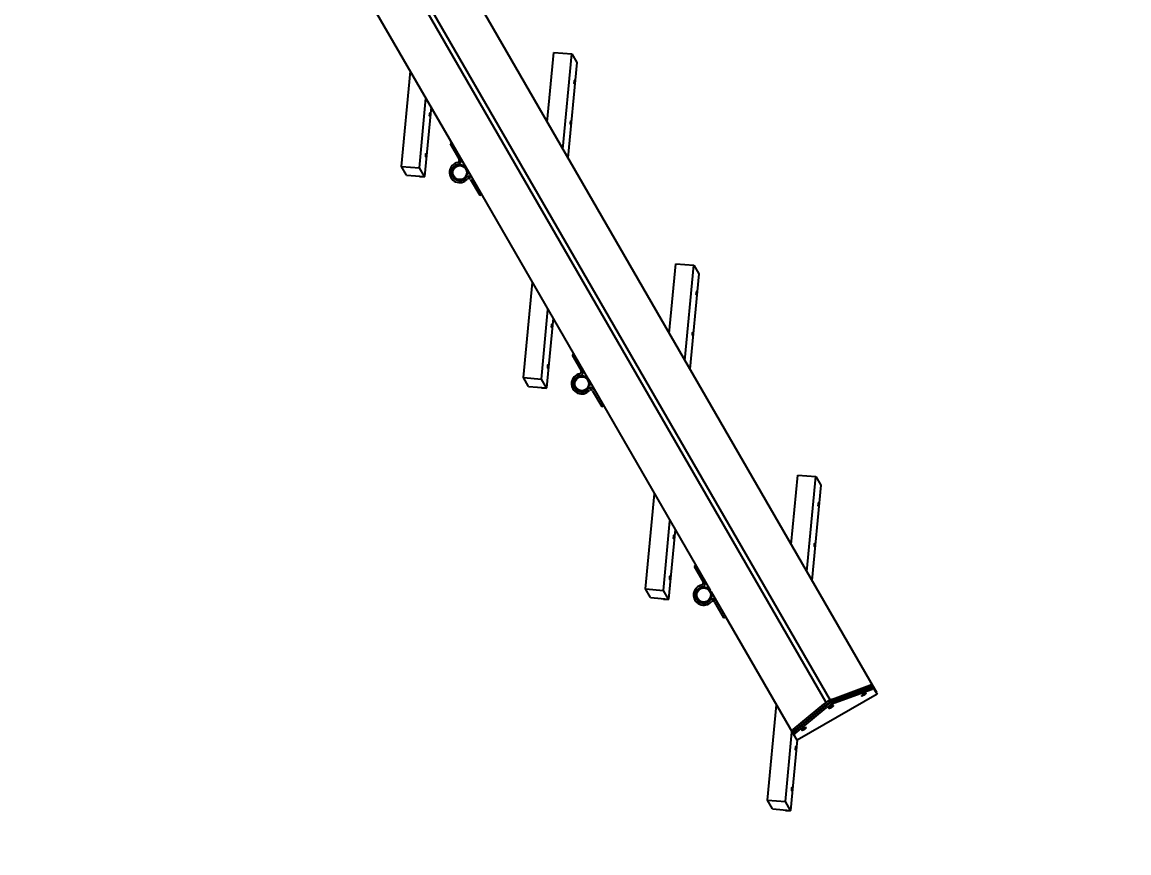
# Model space of a CAD drawing. Header units: millimetres. Extents: x 122 to 2816, y -707 to 556.
# Drawn here: x 813.93 to 844.49, y 135.89 to 158.83 of the extents above; entities that cross this region are included whole.
import ezdxf

# ---------------------------------------------------------------- set-up
doc = ezdxf.new("R2010")
doc.units = ezdxf.units.MM
doc.header["$PDSIZE"] = -1
doc.layers.add('FORMAT', color=7, linetype='Continuous')
doc.styles.add('SLDTEXTSTYLE7', font='TXT', dxfattribs={"width": 0.75})
doc.dimstyles.new('SLDDIMSTYLE2', dxfattribs={"dimtxt": 1.852083, "dimasz": 1.852083, "dimexe": 0, "dimexo": 0.625, "dimgap": 0.463021, "dimtad": 1, "dimdec": 0, "dimlfac": 110, "dimrnd": 1e-09, "dimzin": 12, "dimtxsty": 'SLDTEXTSTYLE7', "dimblk1": 'NONE', "dimsah": 1, "dimcen": 0, "dimazin": 3, "dimtfac": 1, "dimtdec": 0, "dimtmove": 0, "dimatfit": 3, "dimldrblk": 'NONE', "dimfrac": 2, "dimtzin": 12})
doc.dimstyles.new('SLDDIMSTYLE6', dxfattribs={"dimtxt": 1.852083, "dimasz": 1.852083, "dimexe": 0, "dimexo": 0.625, "dimgap": 0.463021, "dimtad": 1, "dimdec": 0, "dimlfac": 110, "dimrnd": 1e-09, "dimzin": 12, "dimtxsty": 'SLDTEXTSTYLE7', "dimblk1": 'NONE', "dimsah": 1, "dimcen": 0, "dimazin": 3, "dimtfac": 1, "dimtdec": 0, "dimtmove": 0, "dimatfit": 3, "dimldrblk": 'NONE', "dimfrac": 2, "dimtzin": 12})
pattern_1 = [(45, (577.821, 87.9), (-6.7352, 6.7352), []), (45, (582.311, 87.9), (-6.7352, 6.7352), [])]

# ---------------------------------------------------------------- blocks, each defined once
blk = doc.blocks.new('*D1074')
at = {"layer": 'Defpoints', "color": 0}
for p in [(821.026, 181.591), (810.75, 168.856)]:
    blk.add_point(p, dxfattribs=at)
at = {"layer": 'FORMAT', "color": 0, "lineweight": -2}
for p, q in [((821.026, 181.591), (810.75, 168.856)), ((782.253, 133.541), (809.587, 167.415)), ((775.01, 133.541), (782.253, 133.541))]:
    blk.add_line(p, q, dxfattribs=at)
at = {"layer": 'FORMAT', "color": 0}
blk.add_solid([(809.347, 167.609), (809.827, 167.221), (810.75, 168.856)], dxfattribs=at)
at = {"layer": 'FORMAT', "color": 0, "insert": (768.99, 134.467), "char_height": 1.8521, "attachment_point": 1, "style": 'SLDTEXTSTYLE7'}
blk.add_mtext('\\A1;∅1800', dxfattribs=at)
blk = doc.blocks.new('_None')
blk = doc.blocks.new('*D1075')
at = {"layer": 'Defpoints', "color": 0}
for p in [(817.436, 180.454), (814.339, 169.994)]:
    blk.add_point(p, dxfattribs=at)
at = {"layer": 'FORMAT', "color": 0, "lineweight": -2}
for p, q in [((817.436, 180.454), (814.339, 169.994)), ((799.622, 120.28), (813.814, 168.218)), ((792.378, 120.28), (799.622, 120.28))]:
    blk.add_line(p, q, dxfattribs=at)
at = {"layer": 'FORMAT', "color": 0}
blk.add_solid([(813.518, 168.305), (814.11, 168.13), (814.339, 169.994)], dxfattribs=at)
at = {"layer": 'FORMAT', "color": 0, "insert": (786.359, 121.206), "char_height": 1.8521, "attachment_point": 1, "style": 'SLDTEXTSTYLE7'}
blk.add_mtext('\\A1;∅1200', dxfattribs=at)
blk = doc.blocks.new('*D1076')
at = {"layer": 'Defpoints', "color": 0}
for p in [(846.904, 205.268), (784.871, 145.179)]:
    blk.add_point(p, dxfattribs=at)
at = {"layer": 'FORMAT', "color": 0, "lineweight": -2}
for p, q in [((859.442, 217.412), (848.234, 206.557)), ((866.454, 217.412), (859.442, 217.412)), ((784.871, 145.179), (846.904, 205.268))]:
    blk.add_line(p, q, dxfattribs=at)
at = {"layer": 'FORMAT', "color": 0}
blk.add_solid([(848.02, 206.778), (848.449, 206.335), (846.904, 205.268)], dxfattribs=at)
at = {"layer": 'FORMAT', "color": 0, "insert": (866.917, 218.339), "char_height": 1.8521, "attachment_point": 1, "style": 'SLDTEXTSTYLE7'}
blk.add_mtext('\\A1;∅9500', dxfattribs=at)

msp = doc.modelspace()

# ---------------------------------------------------------------- hatches: boundary and pattern name
at = {"linetype": 'Continuous', "lineweight": 18}
h = msp.add_hatch(dxfattribs=at)
h.set_pattern_fill('ANSI32', style=0)
h.set_pattern_definition(pattern_1)
edge = h.paths.add_edge_path(flags=0)
edge.add_arc((826.012646, 154.679392), 0.219545, 0, 360)
edge = h.paths.add_edge_path(flags=0)
edge.add_arc((826.012646, 154.679392), 0.194364, 0, 360)
h = msp.add_hatch(dxfattribs=at)
h.set_pattern_fill('ANSI32', style=0)
h.set_pattern_definition(pattern_1)
edge = h.paths.add_edge_path(flags=0)
edge.add_arc((829.380827, 148.84553), 0.219545, 0, 360)
edge = h.paths.add_edge_path(flags=0)
edge.add_arc((829.380827, 148.84553), 0.194364, 0, 360)
h = msp.add_hatch(dxfattribs=at)
h.set_pattern_fill('ANSI32', style=0)
h.set_pattern_definition(pattern_1)
edge = h.paths.add_edge_path(flags=0)
edge.add_arc((832.749009, 143.011668), 0.219545, 0, 360)
edge = h.paths.add_edge_path(flags=0)
edge.add_arc((832.749009, 143.011668), 0.194364, 0, 360)

# ---------------------------------------------------------------- linework, layer by layer
at = {"color": 7, "linetype": 'Continuous', "lineweight": 25}
for p, q in [((817.998049, 174.140038), (837.469087, 140.415212)), ((822.84563, 160.601186), (826.189381, 154.809641)), ((828.429521, 156.0722), (828.608596, 157.99549)), ((828.608596, 157.99549), (829.105005, 157.954835)), ((828.860251, 155.326152), (829.105005, 157.954835)), ((829.244083, 157.713945), (828.999329, 155.085262)), ((829.105005, 157.954835), (829.244083, 157.713945)), ((824.40348, 154.850302), (824.648234, 157.478985)), ((824.899889, 154.809648), (825.078965, 156.732937)), ((825.218043, 156.492047), (825.038968, 154.568757)), ((825.790948, 155.499746), (825.743711, 155.472473)), ((825.743711, 155.472473), (825.743749, 155.472406)), ((825.790987, 155.499679), (825.743749, 155.472406)), ((825.743749, 155.472406), (825.993749, 155.039393)), ((824.542558, 154.609412), (824.40348, 154.850302)), ((824.40348, 154.850302), (824.899889, 154.809648)), ((825.038968, 154.568757), (824.899889, 154.809648)), ((826.213812, 154.767324), (829.557563, 148.975779)), ((824.542558, 154.609412), (825.038968, 154.568757)), ((824.897405, 154.56822), (824.890054, 154.580953)), ((824.897405, 154.56822), (825.03279, 154.557133)), ((825.03279, 154.557133), (825.025438, 154.569865)), ((825.033911, 154.569171), (825.03279, 154.557133)), ((826.311931, 154.488286), (826.561931, 154.055274)), ((826.561931, 154.055274), (826.609169, 154.082546)), ((831.798481, 150.236989), (831.977556, 152.160279)), ((831.977556, 152.160279), (832.473966, 152.119625)), ((832.229212, 149.490941), (832.473966, 152.119625)), ((832.473966, 152.119625), (832.613044, 151.878735)), ((827.77244, 149.015091), (828.017194, 151.643775)), ((832.613044, 151.878735), (832.36829, 149.250051)), ((828.26885, 148.974437), (828.447925, 150.897727)), ((828.587003, 150.656837), (828.407928, 148.733547)), ((829.159909, 149.664535), (829.112671, 149.637263)), ((829.112671, 149.637263), (829.11271, 149.637196)), ((829.159948, 149.664468), (829.11271, 149.637196)), ((829.11271, 149.637196), (829.36271, 149.204183)), ((827.77244, 149.015091), (828.26885, 148.974437)), ((827.911519, 148.774201), (827.77244, 149.015091)), ((828.407928, 148.733547), (828.26885, 148.974437)), ((829.581994, 148.933462), (832.925744, 143.141917)), ((827.911519, 148.774201), (828.407928, 148.733547)), ((828.266366, 148.73301), (828.259014, 148.745742)), ((828.266366, 148.73301), (828.40175, 148.721922)), ((828.40175, 148.721922), (828.394399, 148.734655)), ((828.402871, 148.733961), (828.40175, 148.721922)), ((829.680892, 148.653076), (829.930892, 148.220063)), ((829.930892, 148.220063), (829.978129, 148.247336)), ((835.167441, 144.401779), (835.346517, 146.325069)), ((835.346517, 146.325069), (835.842926, 146.284414)), ((835.598172, 143.655731), (835.842926, 146.284414)), ((835.842926, 146.284414), (835.982004, 146.043524)), ((831.141401, 143.179881), (831.386155, 145.808564)), ((835.982004, 146.043524), (835.73725, 143.414841)), ((831.63781, 143.139226), (831.816886, 145.062516)), ((831.955964, 144.821626), (831.776888, 142.898336)), ((832.528869, 143.829325), (832.481631, 143.802052)), ((832.481631, 143.802052), (832.48167, 143.801985)), ((832.528908, 143.829258), (832.48167, 143.801985)), ((832.48167, 143.801985), (832.73167, 143.368972)), ((831.280479, 142.93899), (831.141401, 143.179881)), ((831.141401, 143.179881), (831.63781, 143.139226)), ((831.776888, 142.898336), (831.63781, 143.139226)), ((832.950176, 143.0996), (835.242278, 139.129563)), ((831.280479, 142.93899), (831.776888, 142.898336)), ((831.635326, 142.897799), (831.627975, 142.910532)), ((831.635326, 142.897799), (831.77071, 142.886711)), ((831.77071, 142.886711), (831.763359, 142.899444)), ((831.771831, 142.89875), (831.77071, 142.886711)), ((833.049852, 142.817865), (833.299852, 142.384853)), ((833.299852, 142.384853), (833.34709, 142.412125)), ((836.302655, 140.134468), (837.340087, 140.519401)), ((836.329607, 140.087786), (837.367039, 140.472719)), ((836.336336, 140.076131), (837.373768, 140.461064)), ((836.363288, 140.029449), (837.40072, 140.414383)), ((837.367039, 140.472719), (837.340087, 140.519401)), ((837.40072, 140.414383), (837.373768, 140.461064)), ((837.389837, 140.526633), (837.416789, 140.479951)), ((837.416789, 140.479951), (837.423518, 140.468296)), ((837.423518, 140.468296), (837.45047, 140.421614)), ((837.45047, 140.421614), (837.536923, 140.271874)), ((837.469087, 140.415212), (837.456859, 140.410547)), ((837.458933, 140.406955), (837.469087, 140.415212)), ((837.469087, 140.415212), (837.518211, 140.330126)), ((837.506032, 140.325377), (837.518211, 140.330126)), ((837.518211, 140.330126), (837.508009, 140.321953)), ((835.216547, 139.293375), (836.068625, 139.999351)), ((837.536923, 140.271874), (835.332494, 138.999146)), ((836.095577, 139.952669), (836.068625, 139.999351)), ((836.302655, 140.134468), (836.329607, 140.087786)), ((836.336336, 140.076131), (836.363288, 140.029449)), ((834.510361, 137.34467), (834.755115, 139.973354)), ((835.243499, 139.246693), (836.095577, 139.952669)), ((835.250228, 139.235038), (836.102306, 139.941014)), ((835.27718, 139.188356), (836.129258, 139.894332)), ((836.129258, 139.894332), (836.102306, 139.941014)), ((835.006771, 137.304016), (835.185846, 139.227306)), ((835.212361, 139.207224), (835.185409, 139.253906)), ((835.21909, 139.195569), (835.212361, 139.207224)), ((835.216547, 139.293375), (835.243499, 139.246693)), ((835.246042, 139.148887), (835.21909, 139.195569)), ((835.252431, 139.13782), (835.242278, 139.129563)), ((835.242278, 139.129563), (835.254505, 139.134228)), ((835.242278, 139.129563), (835.291402, 139.044477)), ((835.332494, 138.999146), (835.246042, 139.148887)), ((835.250228, 139.235038), (835.27718, 139.188356)), ((835.326996, 139.008669), (835.145849, 137.063126)), ((835.291402, 139.044477), (835.301604, 139.05265)), ((835.303581, 139.049226), (835.291402, 139.044477)), ((834.510361, 137.34467), (835.006771, 137.304016)), ((834.649439, 137.10378), (834.510361, 137.34467)), ((835.145849, 137.063126), (835.006771, 137.304016)), ((834.649439, 137.10378), (835.145849, 137.063126)), ((835.004286, 137.062588), (834.996935, 137.075321)), ((835.004286, 137.062588), (835.139671, 137.051501)), ((835.139671, 137.051501), (835.13232, 137.064234)), ((835.140792, 137.06354), (835.139671, 137.051501))]:
    msp.add_line(p, q, dxfattribs=at)
at = {"color": 8, "linetype": 'Continuous', "lineweight": 25}
for p, q in [((836.126266, 140.041183), (816.9224, 173.303254)), ((817.033741, 173.367537), (836.237607, 140.105465))]:
    msp.add_line(p, q, dxfattribs=at)
at = {"color": 7, "linetype": 'Continuous', "lineweight": 25, "flags": 128}
for points in [[(829.178202, 157.223193), (829.177168, 157.223083), (829.175913, 157.219708), (829.174538, 157.213342), (829.173156, 157.2045), (829.171877, 157.193898), (829.170806, 157.182395), (829.170029, 157.170924), (829.16961, 157.160414), (829.169582, 157.151715), (829.169947, 157.145534), (829.170676, 157.14237), (829.17171, 157.14248), (829.172965, 157.145855), (829.17434, 157.152221), (829.175722, 157.161064), (829.177001, 157.171666), (829.178072, 157.183168), (829.178849, 157.194639), (829.179268, 157.20515), (829.179296, 157.213848), (829.178931, 157.220029), (829.178202, 157.223193)], [(825.182125, 156.323105), (825.181091, 156.322995), (825.179836, 156.31962), (825.178461, 156.313254), (825.177079, 156.304411), (825.1758, 156.293809), (825.174729, 156.282307), (825.173952, 156.270836), (825.173533, 156.260325), (825.173505, 156.251627), (825.17387, 156.245445), (825.174599, 156.242282), (825.175633, 156.242391), (825.176888, 156.245766), (825.178263, 156.252133), (825.179645, 156.260975), (825.180924, 156.271577), (825.181995, 156.28308), (825.182771, 156.294551), (825.183191, 156.305061), (825.183219, 156.31376), (825.182854, 156.319941), (825.182125, 156.323105)], [(829.073682, 156.100644), (829.072648, 156.100534), (829.071393, 156.097159), (829.070019, 156.090792), (829.068636, 156.08195), (829.067358, 156.071348), (829.066287, 156.059845), (829.06551, 156.048374), (829.065091, 156.037864), (829.065062, 156.029166), (829.065428, 156.022984), (829.066157, 156.01982), (829.067191, 156.01993), (829.068446, 156.023305), (829.06982, 156.029672), (829.071203, 156.038514), (829.072481, 156.049116), (829.073552, 156.060618), (829.074329, 156.072089), (829.074749, 156.0826), (829.074777, 156.091298), (829.074411, 156.09748), (829.073682, 156.100644)], [(825.077605, 155.200555), (825.076571, 155.200445), (825.075316, 155.19707), (825.073942, 155.190704), (825.072559, 155.181861), (825.071281, 155.17126), (825.07021, 155.159757), (825.069433, 155.148286), (825.069013, 155.137776), (825.068985, 155.129077), (825.069351, 155.122896), (825.07008, 155.119732), (825.071114, 155.119842), (825.072369, 155.123217), (825.073743, 155.129583), (825.075126, 155.138426), (825.076404, 155.149027), (825.077475, 155.16053), (825.078252, 155.172001), (825.078671, 155.182511), (825.0787, 155.19121), (825.078334, 155.197391), (825.077605, 155.200555)], [(832.547162, 151.387983), (832.546128, 151.387873), (832.544873, 151.384498), (832.543499, 151.378131), (832.542116, 151.369289), (832.540837, 151.358687), (832.539767, 151.347185), (832.53899, 151.335714), (832.53857, 151.325203), (832.538542, 151.316505), (832.538908, 151.310323), (832.539637, 151.307159), (832.540671, 151.307269), (832.541926, 151.310644), (832.5433, 151.317011), (832.544683, 151.325853), (832.545961, 151.336455), (832.547032, 151.347957), (832.547809, 151.359428), (832.548228, 151.369939), (832.548257, 151.378637), (832.547891, 151.384819), (832.547162, 151.387983)], [(828.551085, 150.487895), (828.550051, 150.487785), (828.548796, 150.48441), (828.547421, 150.478043), (828.546039, 150.469201), (828.54476, 150.458599), (828.543689, 150.447096), (828.542913, 150.435625), (828.542493, 150.425115), (828.542465, 150.416416), (828.54283, 150.410235), (828.54356, 150.407071), (828.544594, 150.407181), (828.545849, 150.410556), (828.547223, 150.416922), (828.548606, 150.425765), (828.549884, 150.436367), (828.550955, 150.447869), (828.551732, 150.45934), (828.552151, 150.469851), (828.55218, 150.478549), (828.551814, 150.484731), (828.551085, 150.487895)], [(832.442643, 150.265433), (832.441609, 150.265323), (832.440354, 150.261948), (832.438979, 150.255582), (832.437597, 150.246739), (832.436318, 150.236137), (832.435247, 150.224635), (832.43447, 150.213164), (832.434051, 150.202653), (832.434023, 150.193955), (832.434388, 150.187773), (832.435117, 150.184609), (832.436151, 150.184719), (832.437406, 150.188094), (832.438781, 150.194461), (832.440163, 150.203303), (832.441442, 150.213905), (832.442513, 150.225408), (832.44329, 150.236879), (832.443709, 150.247389), (832.443737, 150.256088), (832.443372, 150.262269), (832.442643, 150.265433)], [(828.446566, 149.365345), (828.445532, 149.365235), (828.444276, 149.36186), (828.442902, 149.355493), (828.441519, 149.346651), (828.440241, 149.336049), (828.43917, 149.324547), (828.438393, 149.313075), (828.437974, 149.302565), (828.437946, 149.293867), (828.438311, 149.287685), (828.43904, 149.284521), (828.440074, 149.284631), (828.441329, 149.288006), (828.442704, 149.294373), (828.444086, 149.303215), (828.445365, 149.313817), (828.446436, 149.325319), (828.447212, 149.33679), (828.447632, 149.347301), (828.44766, 149.355999), (828.447295, 149.362181), (828.446566, 149.365345)], [(835.916122, 145.552772), (835.915088, 145.552662), (835.913833, 145.549287), (835.912459, 145.542921), (835.911076, 145.534078), (835.909798, 145.523477), (835.908727, 145.511974), (835.90795, 145.500503), (835.907531, 145.489993), (835.907503, 145.481294), (835.907868, 145.475113), (835.908597, 145.471949), (835.909631, 145.472059), (835.910886, 145.475434), (835.912261, 145.4818), (835.913643, 145.490643), (835.914922, 145.501244), (835.915993, 145.512747), (835.916769, 145.524218), (835.917189, 145.534728), (835.917217, 145.543427), (835.916852, 145.549608), (835.916122, 145.552772)], [(831.920045, 144.652684), (831.919011, 144.652574), (831.917756, 144.649199), (831.916382, 144.642832), (831.914999, 144.63399), (831.913721, 144.623388), (831.91265, 144.611886), (831.911873, 144.600415), (831.911454, 144.589904), (831.911426, 144.581206), (831.911791, 144.575024), (831.91252, 144.57186), (831.913554, 144.57197), (831.914809, 144.575345), (831.916184, 144.581712), (831.917566, 144.590554), (831.918845, 144.601156), (831.919916, 144.612659), (831.920692, 144.62413), (831.921112, 144.63464), (831.92114, 144.643338), (831.920775, 144.64952), (831.920045, 144.652684)], [(835.811603, 144.430222), (835.810569, 144.430113), (835.809314, 144.426738), (835.807939, 144.420371), (835.806557, 144.411529), (835.805278, 144.400927), (835.804207, 144.389424), (835.803431, 144.377953), (835.803011, 144.367443), (835.802983, 144.358744), (835.803348, 144.352563), (835.804078, 144.349399), (835.805112, 144.349509), (835.806367, 144.352884), (835.807741, 144.35925), (835.809124, 144.368093), (835.810402, 144.378695), (835.811473, 144.390197), (835.81225, 144.401668), (835.812669, 144.412179), (835.812698, 144.420877), (835.812332, 144.427059), (835.811603, 144.430222)], [(831.815526, 143.530134), (831.814492, 143.530024), (831.813237, 143.526649), (831.811862, 143.520283), (831.81048, 143.51144), (831.809201, 143.500838), (831.80813, 143.489336), (831.807354, 143.477865), (831.806934, 143.467354), (831.806906, 143.458656), (831.807271, 143.452475), (831.808001, 143.449311), (831.809035, 143.449421), (831.81029, 143.452796), (831.811664, 143.459162), (831.813047, 143.468004), (831.814325, 143.478606), (831.815396, 143.490109), (831.816173, 143.50158), (831.816592, 143.51209), (831.81662, 143.520789), (831.816255, 143.52697), (831.815526, 143.530134)], [(837.236038, 140.302112), (837.23337, 140.303333), (837.227881, 140.302797), (837.219829, 140.300528), (837.209589, 140.296633), (837.197642, 140.291294), (837.184544, 140.284761), (837.17091, 140.277338), (837.157375, 140.269374), (837.144574, 140.26124), (837.133104, 140.253317), (837.123503, 140.245975), (837.116219, 140.239557), (837.111592, 140.234365), (837.109839, 140.230639), (837.111042, 140.228556), (837.115144, 140.228211), (837.121955, 140.229622), (837.131155, 140.232722), (837.142314, 140.237366), (837.15491, 140.243337), (837.168355, 140.250356), (837.182019, 140.258095), (837.195265, 140.266192), (837.207472, 140.274268), (837.218069, 140.281945), (837.226562, 140.288866), (837.232553, 140.294705), (837.235762, 140.29919), (837.236038, 140.302112)], [(837.340087, 140.519401), (837.350222, 140.522978), (837.359367, 140.525823), (837.367448, 140.527912), (837.374395, 140.529228), (837.38015, 140.529759), (837.384666, 140.529501), (837.387904, 140.528456), (837.389837, 140.526633)], [(837.416789, 140.479951), (837.414856, 140.481774), (837.411618, 140.482819), (837.407102, 140.483077), (837.401347, 140.482546), (837.394399, 140.48123), (837.386319, 140.479141), (837.377173, 140.476296), (837.367039, 140.472719)], [(837.373768, 140.461064), (837.383902, 140.464641), (837.393048, 140.467486), (837.401129, 140.469575), (837.408076, 140.470891), (837.413831, 140.471422), (837.418347, 140.471164), (837.421585, 140.470119), (837.423518, 140.468296)], [(837.45047, 140.421614), (837.448537, 140.423437), (837.445299, 140.424482), (837.440783, 140.42474), (837.435027, 140.424209), (837.42808, 140.422893), (837.42, 140.420804), (837.410854, 140.417959), (837.40072, 140.414383)], [(836.332885, 139.957329), (836.330216, 139.95855), (836.324728, 139.958014), (836.316675, 139.955745), (836.306436, 139.95185), (836.294488, 139.946511), (836.281391, 139.939978), (836.267756, 139.932555), (836.254222, 139.924591), (836.24142, 139.916457), (836.229951, 139.908533), (836.220349, 139.901191), (836.213065, 139.894774), (836.208438, 139.889581), (836.206685, 139.885856), (836.207888, 139.883773), (836.211991, 139.883428), (836.218801, 139.884839), (836.228001, 139.887939), (836.23916, 139.892583), (836.251756, 139.898554), (836.265201, 139.905573), (836.278866, 139.913312), (836.292111, 139.921409), (836.304318, 139.929485), (836.314916, 139.937162), (836.323409, 139.944083), (836.329399, 139.949922), (836.332608, 139.954407), (836.332885, 139.957329)], [(835.185409, 139.253906), (835.184797, 139.256491), (835.185511, 139.259818), (835.187546, 139.263858), (835.190883, 139.268577), (835.195496, 139.273935), (835.201345, 139.279889), (835.208382, 139.286387), (835.216547, 139.293375)], [(835.243499, 139.246693), (835.235334, 139.239705), (835.228297, 139.233207), (835.222448, 139.227253), (835.217835, 139.221895), (835.214497, 139.217176), (835.212463, 139.213136), (835.211749, 139.20981), (835.212361, 139.207224)], [(835.21909, 139.195569), (835.218478, 139.198154), (835.219192, 139.201481), (835.221227, 139.205521), (835.224564, 139.21024), (835.229177, 139.215598), (835.235026, 139.221552), (835.242063, 139.22805), (835.250228, 139.235038)], [(835.27718, 139.188356), (835.269015, 139.181368), (835.261978, 139.17487), (835.256129, 139.168917), (835.251516, 139.163558), (835.248178, 139.158839), (835.246144, 139.154799), (835.24543, 139.151473), (835.246042, 139.148887)], [(835.582717, 139.347566), (835.580049, 139.348787), (835.57456, 139.348251), (835.566508, 139.345983), (835.556268, 139.342088), (835.54432, 139.336749), (835.531223, 139.330215), (835.517588, 139.322793), (835.504054, 139.314828), (835.491253, 139.306694), (835.479783, 139.298771), (835.470182, 139.291429), (835.462897, 139.285012), (835.45827, 139.279819), (835.456517, 139.276094), (835.45772, 139.27401), (835.461823, 139.273666), (835.468633, 139.275076), (835.477833, 139.278176), (835.488992, 139.28282), (835.501589, 139.288792), (835.515034, 139.295811), (835.528698, 139.30355), (835.541944, 139.311646), (835.554151, 139.319722), (835.564748, 139.3274), (835.573241, 139.33432), (835.579232, 139.340159), (835.58244, 139.344645), (835.582717, 139.347566)], [(835.289006, 138.817473), (835.287972, 138.817363), (835.286717, 138.813988), (835.285342, 138.807622), (835.28396, 138.79878), (835.282681, 138.788178), (835.28161, 138.776675), (835.280834, 138.765204), (835.280414, 138.754694), (835.280386, 138.745995), (835.280751, 138.739814), (835.28148, 138.73665), (835.282514, 138.73676), (835.28377, 138.740135), (835.285144, 138.746501), (835.286526, 138.755344), (835.287805, 138.765946), (835.288876, 138.777448), (835.289653, 138.788919), (835.290072, 138.79943), (835.2901, 138.808128), (835.289735, 138.814309), (835.289006, 138.817473)], [(835.184486, 137.694924), (835.183452, 137.694814), (835.182197, 137.691439), (835.180823, 137.685072), (835.17944, 137.67623), (835.178162, 137.665628), (835.177091, 137.654125), (835.176314, 137.642654), (835.175895, 137.632144), (835.175866, 137.623446), (835.176232, 137.617264), (835.176961, 137.6141), (835.177995, 137.61421), (835.17925, 137.617585), (835.180625, 137.623952), (835.182007, 137.632794), (835.183286, 137.643396), (835.184357, 137.654898), (835.185133, 137.666369), (835.185553, 137.67688), (835.185581, 137.685578), (835.185216, 137.69176), (835.184486, 137.694924)]]:
    msp.add_lwpolyline(points, dxfattribs=at)
at = {"color": 7, "linetype": 'Continuous', "lineweight": 25}
for centre, radius in [((826.012646, 154.679392), 0.219545), ((826.012646, 154.679392), 0.194364), ((829.380827, 148.84553), 0.219545), ((829.380827, 148.84553), 0.194364), ((832.749009, 143.011668), 0.219545), ((832.749009, 143.011668), 0.194364)]:
    msp.add_circle(centre, radius, dxfattribs=at)
for centre, radius, start, end in [((826.011127, 154.682022), 0.281818, 101.0753556, 318.9246444), ((825.946473, 155.012188), 0.054545, 281.0753556, 30), ((825.946512, 155.012121), 0.054545, 281.0753556, 30), ((825.946512, 155.012121), 0.109091, 281.0753556, 30), ((826.011127, 154.682022), 0.227273, 101.0753556, 318.9246444), ((826.264693, 154.461014), 0.109091, 30, 138.9246444), ((826.264693, 154.461014), 0.054545, 30, 138.9246444), ((829.315472, 149.17691), 0.054545, 281.0753556, 30), ((829.315472, 149.17691), 0.109091, 281.0753556, 30), ((829.380049, 148.846878), 0.281818, 101.0753556, 209.8526692), ((829.380087, 148.846811), 0.281818, 101.0753556, 318.9246444), ((829.380087, 148.846811), 0.227273, 101.0753556, 318.9246444), ((829.380049, 148.846878), 0.227273, 210.3265794, 318.9246444), ((829.633654, 148.625803), 0.109091, 30, 138.9246444), ((829.633654, 148.625803), 0.054545, 30, 138.9246444), ((832.684394, 143.341767), 0.054545, 281.0753556, 30), ((832.684432, 143.3417), 0.054545, 281.0753556, 30), ((832.684432, 143.3417), 0.109091, 281.0753556, 30), ((832.749048, 143.011601), 0.281818, 101.0753556, 318.9246444), ((832.749048, 143.011601), 0.227273, 101.0753556, 318.9246444), ((833.002614, 142.790593), 0.109091, 30, 138.9246444), ((833.002614, 142.790593), 0.054545, 30, 138.9246444), ((836.662541, 139.240893), 0.963324, 111.9370269, 128.0629731), ((836.689492, 139.194211), 0.963324, 111.9370269, 128.0629731), ((836.696222, 139.182556), 0.963324, 111.9370269, 128.0629731), ((836.723173, 139.135874), 0.963324, 111.9370269, 128.062973)]:
    msp.add_arc(centre, radius, start, end, dxfattribs=at)

# ---------------------------------------------------------------- dimensions: what is measured, and where the dimension line sits
at = {"layer": 'FORMAT'}
for p1, p2, dimstyle, picture, middle in [((784.871498, 145.179498), (846.904181, 205.267966), 'SLDDIMSTYLE2', '*D1076', (869.926436, 217.412498)), ((821.025775, 181.59113), (810.749903, 168.856333), 'SLDDIMSTYLE2', '*D1074', (771.768513, 133.54073)), ((817.436231, 180.453889), (814.339447, 169.993574), 'SLDDIMSTYLE6', '*D1075', (789.136954, 120.280066))]:
    dim = msp.add_diameter_dim_2p(p1=p1, p2=p2, dimstyle=dimstyle, dxfattribs=at)
    dim.commit()
    dim.dimension.update_dxf_attribs({"geometry": picture, "text_midpoint": middle, "dimtype": 163})

doc.saveas('drawing.dxf')
